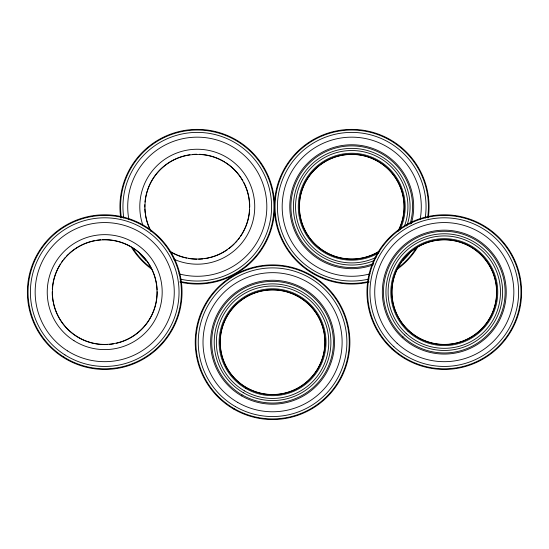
<?xml version="1.0" encoding="UTF-8"?>
<svg xmlns="http://www.w3.org/2000/svg" width="549" height="549" viewBox="0 0 549 549"><rect width="100%" height="100%" fill="white"/><g stroke="black" fill="none" stroke-linecap="round" stroke-linejoin="round"><path stroke-width="0.82" d="M274.493 210.651A77.327 77.327 0 0 1 179.948 282.076M151.778 269.25A77.327 77.327 0 0 1 131.733 247.764M120.759 217.932A77.327 77.327 0 0 1 192.356 129.543A77.327 77.327 0 0 1 274.575 208.146M128.912 219.593A69.558 69.558 0 0 1 194.813 137.202A69.558 69.558 0 0 1 266.361 214.741A69.558 69.558 0 0 1 178.947 273.821M143.042 225.769A57.473 57.473 0 0 1 192.335 149.452A57.473 57.473 0 0 1 253.947 216.224A57.473 57.473 0 0 1 173.923 259.238M121.391 217.836A76.688 76.688 0 0 1 195.595 130.051A76.688 76.688 0 0 1 273.553 214.529A76.688 76.688 0 0 1 180.093 281.452M149.479 266.697A76.688 76.688 0 0 1 132.721 248.127M249.665 209.67A52.484 52.484 0 0 1 247.62 221.508M247.373 222.324A52.484 52.484 0 0 1 240.688 236.187M239.707 237.587A52.484 52.484 0 0 1 238.136 239.638M237.031 240.97A52.484 52.484 0 0 1 235.295 242.884M234.087 244.106A52.484 52.484 0 0 1 228.912 248.58M227.519 249.603A52.484 52.484 0 0 1 209.629 257.721M208.805 257.913A52.484 52.484 0 0 1 204.592 258.682M202.883 258.895A52.484 52.484 0 0 1 198.58 259.183M196.865 259.197A52.484 52.484 0 0 1 188.334 258.435M186.633 258.112A52.484 52.484 0 0 1 169.222 251.078M150.797 231.108A52.484 52.484 0 0 1 145.423 214.892M145.183 213.19A52.484 52.484 0 0 1 144.826 208.888M144.785 207.172A52.484 52.484 0 0 1 144.826 204.612M144.991 202.053A52.484 52.484 0 0 1 147.159 191.107M147.42 190.297A52.484 52.484 0 0 1 172.118 160.651M172.866 160.246A52.484 52.484 0 0 1 185.727 155.518M186.557 155.34A52.484 52.484 0 0 1 189.94 154.749M192.507 154.447A52.484 52.484 0 0 1 196.81 154.235M199.369 154.276A52.484 52.484 0 0 1 224.589 161.907M225.31 162.353A52.484 52.484 0 0 1 242.912 180.827M243.729 182.323A52.484 52.484 0 0 1 248.464 195.176M248.642 196.007A52.484 52.484 0 0 1 249.747 207.117M150.961 231.026A52.292 52.292 0 0 1 190.256 154.893A52.292 52.292 0 0 1 248.361 217.857A52.292 52.292 0 0 1 169.318 250.92M123.82 218.09A74.321 74.321 0 0 1 195.451 132.419A74.321 74.321 0 0 1 271.179 214.487A74.321 74.321 0 0 1 180.038 279.009M146.199 260.713A74.321 74.321 0 0 1 139.878 253.947M157.192 291.663A52.484 52.484 0 0 1 116.251 343.317M113.739 343.818A52.484 52.484 0 0 1 109.471 344.388M107.748 344.511A52.484 52.484 0 0 1 103.459 344.587M102.608 344.559A52.484 52.484 0 0 1 53.514 303.659M53.171 301.991A52.484 52.484 0 0 1 52.532 297.736M52.375 296.014A52.484 52.484 0 0 1 52.23 291.718M52.313 289.165A52.484 52.484 0 0 1 54.358 277.327M54.605 276.511A52.484 52.484 0 0 1 60.356 264.076M61.289 262.648A52.484 52.484 0 0 1 62.785 260.555M63.849 259.197A52.484 52.484 0 0 1 65.516 257.22M66.683 255.951A52.484 52.484 0 0 1 68.501 254.132M69.119 253.549A52.484 52.484 0 0 1 94.847 240.579M96.535 240.284A52.484 52.484 0 0 1 100.817 239.783M102.539 239.687A52.484 52.484 0 0 1 151.181 267.727M151.572 268.482A52.484 52.484 0 0 1 155.717 279.757M155.909 280.58A52.484 52.484 0 0 1 157.151 289.947M417.267 247.764A77.327 77.327 0 0 1 397.222 269.25M369.052 282.076A77.327 77.327 0 0 1 274.809 214.59A77.327 77.327 0 0 1 353.419 129.406A77.327 77.327 0 0 1 428.241 217.932M378.906 252.746A53.452 53.452 0 0 1 299.397 217.569A53.452 53.452 0 0 1 358.36 153.679A53.452 53.452 0 0 1 399.796 230.106M376.051 257.378A56.19 56.19 0 0 1 296.412 216.553A56.19 56.19 0 0 1 357.104 150.783A56.19 56.19 0 0 1 404.181 226.888M409.122 253.947A74.321 74.321 0 0 1 402.801 260.713M368.962 279.009A74.321 74.321 0 0 1 277.821 214.487A74.321 74.321 0 0 1 353.549 132.419A74.321 74.321 0 0 1 425.18 218.09M416.279 248.127A76.688 76.688 0 0 1 399.521 266.697M368.907 281.452A76.688 76.688 0 0 1 275.447 214.529A76.688 76.688 0 0 1 353.405 130.051A76.688 76.688 0 0 1 427.609 217.836M374.644 260.363A58.338 58.338 0 0 1 294.113 215.805A58.338 58.338 0 0 1 357.022 148.621A58.338 58.338 0 0 1 406.775 226.058M373.766 263.424A60.836 60.836 0 0 1 291.588 215.826A60.836 60.836 0 0 1 355.992 146.027A60.836 60.836 0 0 1 410.028 224.129M379.778 251.078A52.484 52.484 0 0 1 300.461 217.898A52.484 52.484 0 0 1 358.765 154.708A52.484 52.484 0 0 1 398.203 231.108M379.682 250.92A52.292 52.292 0 0 1 300.639 217.857A52.292 52.292 0 0 1 358.744 154.893A52.292 52.292 0 0 1 398.039 231.026M370.053 273.821A69.558 69.558 0 0 1 282.639 214.741A69.558 69.558 0 0 1 354.187 137.202A69.558 69.558 0 0 1 420.088 219.593M373.375 264.769A61.955 61.955 0 0 1 290.442 215.709A61.955 61.955 0 0 1 355.786 144.895A61.955 61.955 0 0 1 411.331 223.628M233.901 409.19A77.327 77.327 0 0 0 349.891 342.219A77.327 77.327 0 0 0 233.901 275.255A77.327 77.327 0 0 0 233.901 409.19M245.835 388.514A53.452 53.452 0 0 0 326.017 342.219A53.452 53.452 0 0 0 245.835 295.932A53.452 53.452 0 0 0 245.835 388.514M244.47 390.888A56.19 56.19 0 0 0 328.755 342.219A56.19 56.19 0 0 0 244.47 293.557A56.19 56.19 0 0 0 244.47 390.888M235.404 406.583A74.321 74.321 0 0 0 346.886 342.219A74.321 74.321 0 0 0 235.404 277.856A74.321 74.321 0 0 0 235.404 406.583M234.217 408.634A76.688 76.688 0 0 0 349.246 342.219A76.688 76.688 0 0 0 234.217 275.811A76.688 76.688 0 0 0 234.217 408.634M243.392 392.741A58.338 58.338 0 0 0 330.903 342.219A58.338 58.338 0 0 0 243.392 291.697A58.338 58.338 0 0 0 243.392 392.741M242.143 394.909A60.836 60.836 0 0 0 333.401 342.219A60.836 60.836 0 0 0 242.143 289.536A60.836 60.836 0 0 0 242.143 394.909M246.323 387.669A52.484 52.484 0 0 0 325.042 342.219A52.484 52.484 0 0 0 246.323 296.769A52.484 52.484 0 0 0 246.323 387.669M246.419 387.512A52.292 52.292 0 0 0 324.857 342.219A52.292 52.292 0 0 0 246.419 296.934A52.292 52.292 0 0 0 246.419 387.512M237.786 402.458A69.558 69.558 0 0 0 342.123 342.219A69.558 69.558 0 0 0 237.786 281.98A69.558 69.558 0 0 0 237.786 402.458M241.587 395.877A61.955 61.955 0 0 0 334.513 342.219A61.955 61.955 0 0 0 241.587 288.568A61.955 61.955 0 0 0 241.587 395.877M63.396 357.481A77.327 77.327 0 0 0 181.98 295.225A77.327 77.327 0 0 0 68.769 223.656A77.327 77.327 0 0 0 63.396 357.481M63.739 356.939A76.688 76.688 0 0 0 181.335 295.197A76.688 76.688 0 0 0 69.064 224.225A76.688 76.688 0 0 0 63.739 356.939M76.771 336.324A52.292 52.292 0 0 0 156.966 294.216A52.292 52.292 0 0 0 80.401 245.822A52.292 52.292 0 0 0 76.771 336.324M67.548 350.914A69.558 69.558 0 0 0 174.211 294.909A69.558 69.558 0 0 0 72.379 230.532A69.558 69.558 0 0 0 67.548 350.914M73.998 340.703A57.473 57.473 0 0 0 162.14 294.429A57.473 57.473 0 0 0 77.999 241.231A57.473 57.473 0 0 0 73.998 340.703M65.002 354.942A74.321 74.321 0 0 0 178.974 295.101A74.321 74.321 0 0 0 70.169 226.318A74.321 74.321 0 0 0 65.002 354.942M391.849 348.951A77.327 77.327 0 0 0 519.718 309.121A77.327 77.327 0 0 0 421.289 218.296A77.327 77.327 0 0 0 391.849 348.951M408.037 331.404A53.452 53.452 0 0 0 496.433 303.872A53.452 53.452 0 0 0 428.392 241.086A53.452 53.452 0 0 0 408.037 331.404M406.178 333.415A56.19 56.19 0 0 0 499.103 304.475A56.19 56.19 0 0 0 427.575 238.472A56.19 56.19 0 0 0 406.178 333.415M393.887 346.742A74.321 74.321 0 0 0 516.787 308.463A74.321 74.321 0 0 0 422.188 221.165A74.321 74.321 0 0 0 393.887 346.742M392.281 348.478A76.688 76.688 0 0 0 519.093 308.977A76.688 76.688 0 0 0 421.481 218.907A76.688 76.688 0 0 0 392.281 348.478M404.723 334.993A58.338 58.338 0 0 0 501.196 304.949A58.338 58.338 0 0 0 426.937 236.42A58.338 58.338 0 0 0 404.723 334.993M403.028 336.832A60.836 60.836 0 0 0 503.632 305.498A60.836 60.836 0 0 0 426.196 234.039A60.836 60.836 0 0 0 403.028 336.832M408.696 330.69A52.484 52.484 0 0 0 495.486 303.659A52.484 52.484 0 0 0 428.68 242.013A52.484 52.484 0 0 0 408.696 330.69M408.82 330.553A52.292 52.292 0 0 0 495.301 303.618A52.292 52.292 0 0 0 428.735 242.191A52.292 52.292 0 0 0 408.82 330.553M397.112 343.242A69.558 69.558 0 0 0 512.142 307.413A69.558 69.558 0 0 0 423.602 225.708A69.558 69.558 0 0 0 397.112 343.242M402.273 337.649A61.955 61.955 0 0 0 504.723 305.738A61.955 61.955 0 0 0 425.866 232.968A61.955 61.955 0 0 0 402.273 337.649"/></g></svg>
